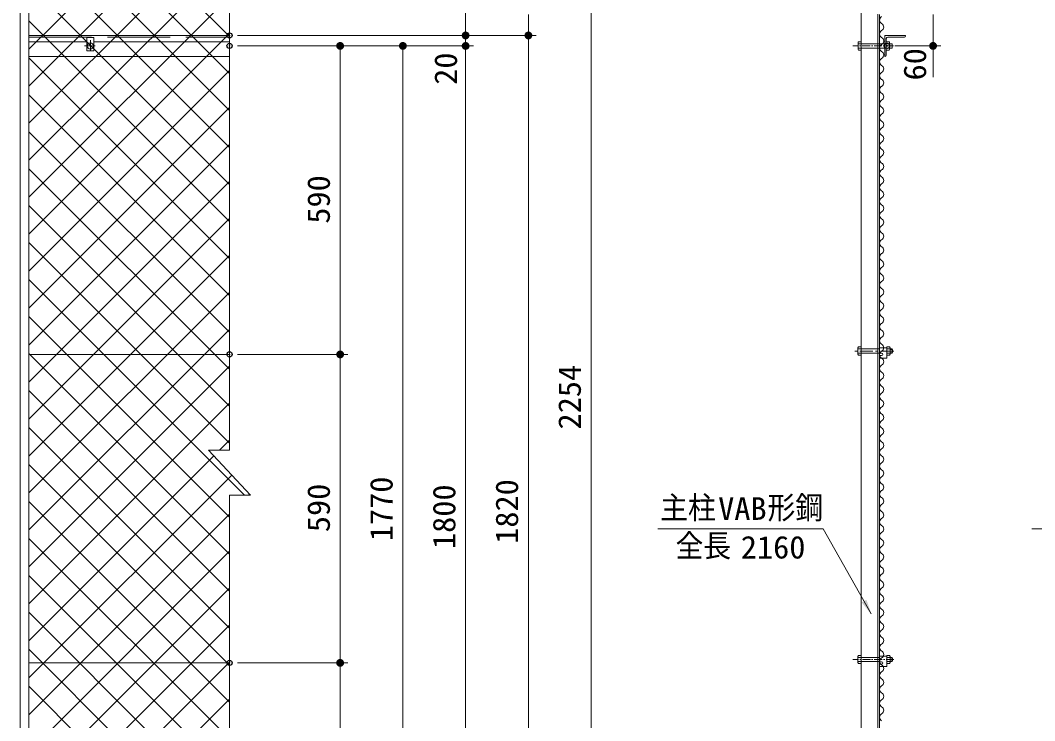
# Model space of a CAD drawing. Units: millimetres at full size. Extents: x -4455 to 4455, y -3150 to 3150.
# Drawn here: x -1596 to 344, y 158 to 1497 of the extents above; entities that cross this region are included whole.
import ezdxf
from ezdxf.enums import TextEntityAlignment as Align

# ---------------------------------------------------------------- set-up
doc = ezdxf.new("R2010")
doc.units = ezdxf.units.MM
doc.header["$LTSCALE"] = 20
doc.header["$PDMODE"] = 32
doc.header["$PDSIZE"] = 10
for name, pattern in [('DASHED', [7.5, 6, -1.5]), ('USER1', [2, 1.25, -0.25, 0.25, -0.25]), ('USER3', [1.125, 0.75, -0.125, 0.125, -0.125]), ('USER4', [4.7625, 3.175, -1.5875])]:
    doc.linetypes.add(name, pattern=pattern)
for name, color, linetype, lineweight in [('0-1_SUNPOU', 1, 'Continuous', 18), ('0-4_6文字', 3, 'Continuous', 18), ('0-5_1部材', 7, 'Continuous', 18), ('0-6_8部品', 7, 'Continuous', 18), ('0-A_5寸法', 1, 'Continuous', 18), ('0-C_2網', 4, 'Continuous', 18), ('0-D_AMI', 3, 'Continuous', 18)]:
    doc.layers.add(name, color=color, linetype=linetype, lineweight=lineweight)
doc.layers.add('0-2_DEFPOINTS', color=7, linetype='Continuous')
doc.styles.add('ＭＳ ゴシック', font='')
doc.styles.get('ＭＳ ゴシック').set_extended_font_data('MS Gothic')

# ---------------------------------------------------------------- blocks, each defined once
blk = doc.blocks.new('M1')
at = {"layer": '0-1_SUNPOU'}
blk.add_line((-5, 0), (-38.58, 0), dxfattribs=at)
for points in [[(0, 0), (-5, 0), (-4.96, 0.63)], [(0, 0), (-4.96, -0.63), (-5, 0)], [(0, 0), (-4.96, 0.63), (-4.84, 1.24)], [(0, 0), (-4.84, -1.24), (-4.96, -0.63)], [(0, 0), (-4.84, 1.24), (-4.65, 1.84)], [(0, 0), (-4.65, -1.84), (-4.84, -1.24)], [(0, 0), (-4.65, 1.84), (-4.38, 2.41)], [(0, 0), (-4.38, -2.41), (-4.65, -1.84)], [(0, 0), (-4.38, 2.41), (-4.05, 2.94)], [(0, 0), (-4.05, -2.94), (-4.38, -2.41)], [(0, 0), (-4.05, 2.94), (-3.64, 3.42)], [(0, 0), (-3.64, -3.42), (-4.05, -2.94)], [(0, 0), (-3.64, 3.42), (-3.19, 3.85)], [(0, 0), (-3.19, -3.85), (-3.64, -3.42)], [(0, 0), (-3.19, 3.85), (-2.68, 4.22)], [(0, 0), (-2.68, -4.22), (-3.19, -3.85)], [(0, 0), (-2.68, 4.22), (-2.13, 4.52)], [(0, 0), (-2.13, -4.52), (-2.68, -4.22)], [(0, 0), (-2.13, 4.52), (-1.55, 4.76)], [(0, 0), (-1.55, -4.76), (-2.13, -4.52)], [(0, 0), (-1.55, 4.76), (-0.94, 4.91)], [(0, 0), (-0.94, -4.91), (-1.55, -4.76)], [(0, 0), (-0.94, 4.91), (-0.31, 4.99)], [(0, 0), (-0.31, -4.99), (-0.94, -4.91)], [(0, 0), (-0.31, 4.99), (0.31, 4.99)], [(0, 0), (0.31, -4.99), (-0.31, -4.99)], [(0, 0), (0.31, 4.99), (0.94, 4.91)], [(0, 0), (0.94, 4.91), (1.55, 4.76)], [(0, 0), (1.55, 4.76), (2.13, 4.52)], [(0, 0), (2.13, 4.52), (2.68, 4.22)], [(0, 0), (2.68, 4.22), (3.19, 3.85)], [(0, 0), (3.19, 3.85), (3.64, 3.42)], [(0, 0), (3.64, 3.42), (4.05, 2.94)], [(0, 0), (4.05, 2.94), (4.38, 2.41)], [(0, 0), (4.38, 2.41), (4.65, 1.84)], [(0, 0), (4.65, 1.84), (4.84, 1.24)], [(0, 0), (4.84, 1.24), (4.96, 0.63)], [(0, 0), (4.96, 0.63), (5, 0)], [(0, 0), (0.94, -4.91), (0.31, -4.99)], [(0, 0), (1.55, -4.76), (0.94, -4.91)], [(0, 0), (2.13, -4.52), (1.55, -4.76)], [(0, 0), (2.68, -4.22), (2.13, -4.52)], [(0, 0), (3.19, -3.85), (2.68, -4.22)], [(0, 0), (3.64, -3.42), (3.19, -3.85)], [(0, 0), (4.05, -2.94), (3.64, -3.42)], [(0, 0), (4.38, -2.41), (4.05, -2.94)], [(0, 0), (4.65, -1.84), (4.38, -2.41)], [(0, 0), (4.84, -1.24), (4.65, -1.84)], [(0, 0), (4.96, -0.63), (4.84, -1.24)], [(0, 0), (5, 0), (4.96, -0.63)]]:
    blk.add_solid(points, dxfattribs=at)
blk = doc.blocks.new('NAMIX13')
at = {"layer": '0-D_AMI'}
for centre, start, end in [((-71.1, -133.3), 298.07249, 61.92751), ((71.1, -400), 118.07249, 241.92751), ((-71.1, -666.7), 298.07249, 61.92751), ((71.1, -933.3), 118.07249, 241.92751), ((-71.1, -1200), 298.07249, 61.92751), ((71.1, -1466.7), 118.07249, 241.92751), ((71.1, -2000), 118.07249, 241.92751), ((-71.1, -1733.3), 298.07249, 61.92751), ((-71.1, -2266.7), 298.07249, 61.92751), ((71.1, -2533.3), 118.07249, 241.92751), ((-71.1, -2800), 298.07249, 61.92751), ((71.1, -3066.7), 118.07249, 241.92751), ((71.1, -3600), 118.07249, 241.92751), ((-71.1, -3333.3), 298.07249, 61.92751), ((-71.1, -3866.7), 298.07249, 61.92751), ((71.1, -4133.3), 118.07249, 241.92751), ((-71.1, -4400), 298.07249, 61.92751), ((71.1, -4666.7), 118.07249, 241.92751), ((-71.1, -4933.3), 298.07249, 61.92751), ((71.1, -5200), 118.07249, 241.92751), ((-71.1, -5466.7), 298.07249, 61.92751), ((71.1, -5733.3), 118.07249, 241.92751)]:
    blk.add_arc(centre, 151.1, start, end, dxfattribs=at)
blk = doc.blocks.new('NAMIX5')
at = {"layer": '0-D_AMI'}
for centre, start, end in [((35.6, -200), 118.07249, 241.92751), ((-35.6, -66.7), 298.07249, 61.92751), ((-35.6, -333.3), 298.07249, 61.92751), ((35.6, -466.7), 118.07249, 241.92751), ((-35.6, -600), 298.07249, 61.92751), ((35.6, -733.3), 118.07249, 241.92751), ((35.6, -1000), 118.07249, 241.92751), ((-35.6, -866.7), 298.07249, 61.92751), ((-35.6, -1133.3), 298.07249, 61.92751), ((35.6, -1266.7), 118.07249, 241.92751)]:
    blk.add_arc(centre, 75.6, start, end, dxfattribs=at)
blk = doc.blocks.new('NAMI')
at = {"layer": '0-D_AMI'}
for centre, start, end in [((-71.1, -133.3), 298.07249, 61.92751), ((71.1, -400), 118.07249, 241.92751)]:
    blk.add_arc(centre, 151.1, start, end, dxfattribs=at)

msp = doc.modelspace()

# ---------------------------------------------------------------- linework, layer by layer
at = {"layer": '0-2_DEFPOINTS'}
for p in [(-1195.62, 1468.44), (-744.05, 1468.44), (-1195.62, 1448.44), (-984.05, 1448.44), (-864.05, 1448.44), (61.85, 1448.44), (149.96, 1448.44), (-1195.62, 858.44), (-984.05, 858.44), (-1195.62, 268.44), (-984.05, 268.44)]:
    msp.add_point(p, dxfattribs=at)
at = {"layer": '0-4_6文字', "color": 7}
for points in [[(-376.2, 524.86), (-59.97, 524.86), (31.64, 362.25)], [(338.94, 524.86), (655.17, 524.86), (746.79, 362.25)]]:
    msp.add_lwpolyline(points, dxfattribs=at)
msp.add_solid([(32.62, 360.51), (13.36, 384.09), (22.44, 389.2)], dxfattribs=at)
at = {"layer": '0-5_1部材', "color": 4}
for p, q in [((-1195.62, 1933.39), (-1195.62, 675.29)), ((-1235.62, 675.29), (-1155.62, 589.13)), ((-1195.62, 675.29), (-1235.62, 675.29)), ((-1195.62, 589.13), (-1195.62, -416.64)), ((-1195.62, 589.13), (-1155.62, 589.13))]:
    msp.add_line(p, q, dxfattribs=at)
at = {"layer": '0-5_1部材', "color": 3}
msp.add_line((-1595.79, 1916.28), (-1595.79, -651.56), dxfattribs=at)
at = {"layer": '0-5_1部材'}
for p, q in [((-1579.29, 1916.28), (-1579.29, -651.56)), ((12.38, 1516.2), (12.38, -351.56)), ((44.38, 1509.11), (44.38, -651.56)), ((-1579.29, 1468.44), (-1195.62, 1468.44)), ((57.38, 1468.44), (57.38, 1428.44)), ((57.38, 1468.44), (97.38, 1468.44)), ((60.38, 1462.44), (60.38, 1430.44)), ((95.38, 1465.44), (63.38, 1465.44)), ((97.38, 1468.44), (97.38, 1467.44)), ((-1579.29, 1428.44), (-1195.62, 1428.44)), ((57.38, 1428.44), (58.38, 1428.44)), ((-1579.29, 858.44), (-1195.62, 858.44)), ((-1579.29, 268.44), (-1195.62, 268.44))]:
    msp.add_line(p, q, dxfattribs=at)
at = {"layer": '0-5_1部材', "color": 1, "linetype": 'DASHED'}
msp.add_line((-1579.29, 1465.44), (-1195.62, 1465.44), dxfattribs=at)
at = {"layer": '0-5_1部材'}
msp.add_lwpolyline([(47.38, 1508.44), (47.38, -351.56), (47.38, -651.56)], dxfattribs=at)
for centre, radius, start, end in [((63.38, 1462.44), 3, 90, 179.99992), ((95.38, 1467.44), 2, 270, 0), ((58.38, 1430.44), 2, 270, 0)]:
    msp.add_arc(centre, radius, start, end, dxfattribs=at)
at = {"layer": '0-6_8部品'}
for p, q in [((-1468.28, 1456.12), (-1579.29, 1456.12)), ((-1455.31, 1456.12), (-1195.62, 1456.12)), ((6.78, 1455.37), (7.4, 1456.44)), ((6.78, 1441.51), (6.78, 1455.37)), ((12.38, 1456.44), (7.4, 1456.44)), ((12.38, 1440.44), (12.38, 1456.44)), ((60.38, 1440.44), (60.38, 1456.44)), ((60.38, 1456.44), (66.16, 1456.44)), ((66.78, 1455.37), (66.16, 1456.44)), ((66.78, 1441.51), (66.78, 1455.37)), ((6.78, 1441.51), (7.4, 1440.44)), ((12.38, 1452.44), (7.4, 1452.44)), ((12.38, 1444.44), (7.4, 1444.44)), ((12.38, 1440.44), (7.4, 1440.44)), ((47.38, 1452.44), (60.38, 1452.44)), ((47.38, 1444.44), (60.38, 1444.44)), ((60.38, 1452.44), (66.16, 1452.44)), ((60.38, 1444.44), (66.16, 1444.44)), ((60.38, 1440.44), (66.16, 1440.44)), ((66.78, 1441.51), (66.16, 1440.44)), ((71.85, 1452.44), (66.78, 1452.44)), ((71.85, 1444.44), (66.78, 1444.44)), ((71.85, 1444.44), (71.85, 1452.44)), ((5.98, 870.79), (7.09, 872.71)), ((5.98, 858.95), (5.98, 870.79)), ((5.98, 858.95), (7.09, 857.03)), ((6.66, 868.87), (12.38, 868.87)), ((6.66, 860.87), (12.38, 860.87)), ((7.09, 872.71), (12.38, 872.71)), ((7.09, 857.03), (12.38, 857.03)), ((12.38, 857.03), (12.38, 872.71)), ((47.38, 871.19), (47.38, 860.69)), ((47.38, 871.19), (61.58, 871.19)), ((47.38, 860.69), (51.33, 860.69)), ((47.38, 856.19), (51.33, 856.19)), ((47.38, 856.19), (47.38, 851.19)), ((61.58, 857.03), (61.58, 872.71)), ((61.58, 871.19), (61.58, 851.19)), ((67.29, 868.87), (61.58, 868.87)), ((67.29, 860.87), (61.58, 860.87)), ((66.87, 857.03), (61.58, 857.03)), ((67.98, 858.95), (66.87, 857.03)), ((67.98, 858.95), (67.98, 870.79)), ((67.98, 868.87), (71.53, 868.87)), ((67.98, 860.87), (71.53, 860.87)), ((71.53, 860.87), (71.53, 868.87)), ((47.38, 851.19), (61.58, 851.19)), ((5.98, 280.79), (7.09, 282.71)), ((5.98, 268.95), (5.98, 280.79)), ((6.66, 278.87), (12.38, 278.87)), ((7.09, 282.71), (12.38, 282.71)), ((12.38, 267.03), (12.38, 282.71)), ((47.38, 281.19), (47.38, 270.69)), ((47.38, 281.19), (61.58, 281.19)), ((61.58, 267.03), (61.58, 282.71)), ((61.58, 281.19), (61.58, 261.19)), ((67.29, 278.87), (61.58, 278.87)), ((67.98, 268.95), (67.98, 280.79)), ((67.98, 278.87), (71.53, 278.87)), ((71.53, 270.87), (71.53, 278.87)), ((5.98, 268.95), (7.09, 267.03)), ((6.66, 270.87), (12.38, 270.87)), ((7.09, 267.03), (12.38, 267.03)), ((47.38, 270.69), (51.33, 270.69)), ((47.38, 266.19), (51.33, 266.19)), ((47.38, 266.19), (47.38, 261.19)), ((47.38, 261.19), (61.58, 261.19)), ((67.29, 270.87), (61.58, 270.87)), ((66.87, 267.03), (61.58, 267.03)), ((67.98, 268.95), (66.87, 267.03)), ((67.98, 270.87), (71.53, 270.87))]:
    msp.add_line(p, q, dxfattribs=at)
at = {"layer": '0-6_8部品', "color": 1, "linetype": 'USER1'}
for p, q in [((-1461.79, 1459.23), (-1461.79, 1438.3)), ((75, 864.87), (-3.49, 864.87))]:
    msp.add_line(p, q, dxfattribs=at)
at = {"layer": '0-6_8部品', "color": 1, "linetype": 'USER3'}
for p, q in [((-1472.88, 1448.44), (-1450.68, 1448.44)), ((74.51, 1448.44), (-3.44, 1448.44)), ((75, 274.87), (-3.49, 274.87))]:
    msp.add_line(p, q, dxfattribs=at)
at = {"layer": '0-6_8部品', "color": 3, "linetype": 'USER4'}
for p, q in [((12.38, 1452.44), (47.38, 1452.44)), ((12.38, 1444.44), (47.38, 1444.44)), ((12.38, 868.87), (47.38, 868.87)), ((12.38, 278.87), (47.38, 278.87))]:
    msp.add_line(p, q, dxfattribs=at)
at = {"layer": '0-6_8部品', "color": 3, "linetype": 'DASHED'}
for p, q in [((12.38, 860.87), (47.38, 860.87)), ((12.38, 270.87), (47.38, 270.87))]:
    msp.add_line(p, q, dxfattribs=at)
at = {"layer": '0-6_8部品', "color": 1}
for p, q in [((67.98, 868.07), (71.93, 868.07)), ((67.98, 861.67), (71.93, 861.67)), ((67.98, 278.07), (71.94, 278.07)), ((67.98, 271.67), (71.94, 271.67))]:
    msp.add_line(p, q, dxfattribs=at)
at = {"layer": '0-6_8部品'}
msp.add_lwpolyline([(-1468.29, 1464.77), (-1455.29, 1464.77), (-1455.29, 1438.77), (-1468.29, 1438.77)], close=True, dxfattribs=at)
for points in [[(67.98, 870.79), (66.87, 872.71), (61.58, 872.71)], [(67.98, 280.79), (66.87, 282.71), (61.58, 282.71)]]:
    msp.add_lwpolyline(points, dxfattribs=at)
msp.add_circle((-1461.79, 1448.44), 6, dxfattribs=at)
for centre, radius, start, end in [((14.01, 1455.37), 7.23, 179.99992, 203.88486), ((59.55, 1455.37), 7.23, 336.12625, 0), ((19.97, 1448.44), 13.19, 162.35463, 197.65355), ((14.01, 1441.51), 7.23, 156.1122, 179.99992), ((53.53, 1448.45), 13.25, 342.41266, 17.55417), ((59.55, 1441.51), 7.23, 0, 23.88957), ((9.01, 870.79), 3.03, 180, 219.3382), ((17.98, 864.87), 12, 160.52878, 199.47122), ((9.01, 858.95), 3.03, 140.6618, 180), ((51.33, 858.44), 2.25, 270, 90), ((64.95, 870.79), 3.03, 320.6618, 0), ((55.98, 864.87), 12, 340.52878, 19.47122), ((64.95, 858.95), 3.03, 0, 39.3382), ((64.6, 864.87), 8, 330, 30), ((9.01, 280.79), 3.03, 180, 219.3382), ((17.98, 274.87), 12, 160.52878, 199.47122), ((64.95, 280.79), 3.03, 320.6618, 0), ((55.98, 274.87), 12, 340.52878, 19.47122), ((64.6, 274.87), 8, 330, 30), ((9.01, 268.95), 3.03, 140.6618, 180), ((51.33, 268.44), 2.25, 270, 90), ((64.95, 268.95), 3.03, 0, 39.3382)]:
    msp.add_arc(centre, radius, start, end, dxfattribs=at)
at = {"layer": '0-A_5寸法'}
for p, q in [((-504.05, 1902.69), (-504.05, -351.56)), ((-624.05, 1468.44), (-624.05, 1508.44)), ((149.96, 1508.44), (149.96, 1448.44)), ((-1180.62, 1468.44), (-729.05, 1468.44)), ((-1180.62, 1468.44), (-609.05, 1468.44)), ((-1180.62, 1468.44), (-609.05, 1468.44)), ((-744.05, 1448.44), (-744.05, 1468.44)), ((-624.05, 1468.44), (-624.05, -351.56)), ((-1180.62, 1448.44), (-729.05, 1448.44)), ((-1180.62, 1448.44), (-849.05, 1448.44)), ((-1180.62, 1448.44), (-969.05, 1448.44)), ((-1180.62, 1448.44), (-729.05, 1448.44)), ((-984.05, 858.44), (-984.05, 1448.44)), ((-864.05, -321.56), (-864.05, 1448.44)), ((-744.05, 1448.44), (-744.05, -351.56)), ((-624.05, 1438.44), (-624.05, 1408.44)), ((76.85, 1448.44), (164.96, 1448.44)), ((-744.05, 1418.44), (-744.05, 1388.44)), ((149.96, 1418.44), (149.96, 1388.44)), ((-1180.62, 858.44), (-969.05, 858.44)), ((-1180.62, 858.44), (-969.05, 858.44)), ((-984.05, 268.44), (-984.05, 858.44)), ((-1180.62, 268.44), (-969.05, 268.44)), ((-1180.62, 268.44), (-969.05, 268.44)), ((-984.05, -321.56), (-984.05, 268.44))]:
    msp.add_line(p, q, dxfattribs=at)
at = {"layer": '0-C_2網'}
for p, q in [((-1195.62, 1466.38), (-1579.29, 1850.04)), ((-1579.29, 1441.92), (-1195.62, 1825.58)), ((-1195.62, 1395.67), (-1579.29, 1779.33)), ((-1579.29, 1371.21), (-1195.62, 1754.87)), ((-1195.62, 1324.96), (-1579.29, 1708.62)), ((-1579.29, 1300.5), (-1195.62, 1684.16)), ((-1195.62, 1254.24), (-1579.29, 1637.91)), ((-1579.29, 1229.79), (-1195.62, 1613.45)), ((-1195.62, 1183.53), (-1579.29, 1567.2)), ((-1579.29, 1159.07), (-1195.62, 1542.74)), ((-1195.62, 1112.82), (-1579.29, 1496.49)), ((-1579.29, 1088.36), (-1195.62, 1472.03)), ((-1195.62, 1042.11), (-1579.29, 1425.78)), ((-1579.29, 1017.65), (-1195.62, 1401.32)), ((-1195.62, 971.4), (-1579.29, 1355.07)), ((-1579.29, 946.94), (-1195.62, 1330.61)), ((-1195.62, 900.69), (-1579.29, 1284.36)), ((-1579.29, 876.23), (-1195.62, 1259.9)), ((-1195.62, 829.98), (-1579.29, 1213.65)), ((-1579.29, 805.52), (-1195.62, 1189.19)), ((-1195.62, 759.27), (-1579.29, 1142.93)), ((-1579.29, 734.81), (-1195.62, 1118.48)), ((-1195.62, 688.56), (-1579.29, 1072.22)), ((-1579.29, 664.1), (-1195.62, 1047.77)), ((-1166.9, 589.13), (-1579.29, 1001.51)), ((-1579.29, 593.39), (-1195.62, 977.05)), ((-1195.62, 547.14), (-1579.29, 930.8)), ((-1579.29, 522.68), (-1195.62, 906.34)), ((-1195.62, 476.43), (-1579.29, 860.09)), ((-1579.29, 451.97), (-1195.62, 835.63)), ((-1195.62, 405.72), (-1579.29, 789.38)), ((-1579.29, 381.26), (-1195.62, 764.92)), ((-1195.62, 335.01), (-1579.29, 718.67)), ((-1214.54, 675.29), (-1195.62, 694.21)), ((-1579.29, 310.55), (-1225.47, 664.36)), ((-1195.62, 264.3), (-1579.29, 647.96)), ((-1579.29, 239.84), (-1191.43, 627.69)), ((-1159.28, 589.13), (-1157.38, 591.03)), ((-1195.62, 193.58), (-1579.29, 577.25)), ((-1579.29, 169.13), (-1195.62, 552.79)), ((-1195.62, 122.87), (-1579.29, 506.54)), ((-1579.29, 98.41), (-1195.62, 482.08)), ((-1195.62, 52.16), (-1579.29, 435.83)), ((-1579.29, 27.7), (-1195.62, 411.37)), ((-1195.62, -18.55), (-1579.29, 365.12)), ((-1579.29, -43.01), (-1195.62, 340.66)), ((-1195.62, -89.26), (-1579.29, 294.41)), ((-1579.29, -113.72), (-1195.62, 269.95)), ((-1195.62, -159.97), (-1579.29, 223.7)), ((-1579.29, -184.43), (-1195.62, 199.24))]:
    msp.add_line(p, q, dxfattribs=at)
at = {"layer": '0-D_AMI'}
msp.add_arc((55.13, 1497.81), 7.56, 118.07249, 241.92751, dxfattribs=at)

# ---------------------------------------------------------------- block references
at = {"layer": '0-A_5寸法', "xscale": 1.5, "yscale": 1.5}
for p, rotation in [((-744.05, 1468.44), 270), ((-624.05, 1468.44), 90), ((-624.05, 1468.44), 90), ((-984.05, 1448.44), 90), ((-864.05, 1448.44), 90), ((-744.05, 1448.44), 90), ((-744.05, 1448.44), 90), ((149.96, 1448.44), 90), ((-984.05, 858.44), 270), ((-984.05, 858.44), 90), ((-984.05, 268.44), 270), ((-984.05, 268.44), 90)]:
    msp.add_blockref('M1', p, dxfattribs=dict(at, rotation=rotation))
at = {"layer": '0-C_2網'}
for name, p, xscale, yscale in [('NAMI', (51.58, 1491.15), 0.05, 0.05), ('NAMIX5', (51.58, 1464.48), 0.1, 0.1), ('NAMIX13', (51.58, 1331.15), 0.05, 0.05), ('NAMIX13', (51.58, 1037.81), 0.05, 0.05), ('NAMIX13', (51.58, 744.48), 0.05, 0.05), ('NAMIX13', (51.58, 451.15), 0.05, 0.05)]:
    msp.add_blockref(name, p, dxfattribs=dict(at, xscale=xscale, yscale=yscale))

# ---------------------------------------------------------------- texts
at = {"layer": '0-4_6文字', "style": 'ＭＳ ゴシック'}
for s, width, p in [('主柱', 0.9, (-371.88, 530.71)), ('VAB', 1.05, (-261.08, 528.99)), ('形鋼', 0.9, (-166.61, 530.71)), ('全長', 0.9, (-342.49, 458.05)), ('2160', 1.05, (-217.76, 455.07))]:
    msp.add_text(s, height=43.26, dxfattribs=dict(at, width=width)).set_placement(p, align=Align.BOTTOM_LEFT)
at = {"layer": '0-A_5寸法', "color": 3, "style": 'ＭＳ ゴシック', "width": 1.05}
for s, p in [('60', (149.59, 1382.44)), ('20', (-747.62, 1374.04)), ('590', (-990.72, 1108.44)), ('2254', (-510.72, 714.81)), ('1770', (-870.72, 501.19)), ('590', (-990.72, 518.44)), ('1800', (-750.72, 486.19)), ('1820', (-630.72, 496.19))]:
    msp.add_text(s, height=43.26, rotation=90, dxfattribs=at).set_placement(p, align=Align.BOTTOM_LEFT)

doc.saveas('drawing.dxf')
